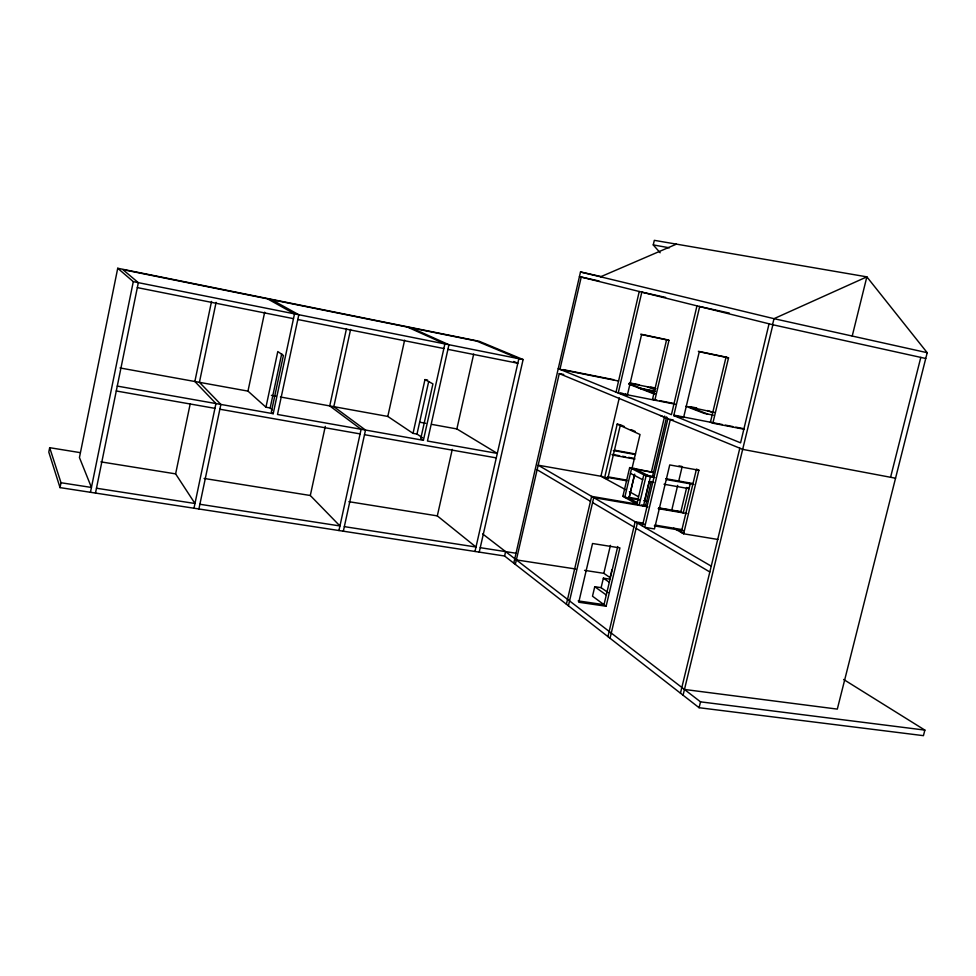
<?xml version="1.0" encoding="UTF-8"?>
<svg xmlns="http://www.w3.org/2000/svg" width="976" height="976" viewBox="0 0 976 976"><rect width="100%" height="100%" fill="white"/><g stroke="black" fill="none" stroke-linecap="round" stroke-linejoin="round"><path stroke-width="1.46" d="M79.788 452.559L49.678 447.691L48.8 452.108L60.024 487.61L504.592 556.015L699.084 707.71L923.43 735.66L924.87 730.109L843.642 679.479M60.024 487.61L61.012 482.742L49.678 447.691M479.228 552.111L523.112 359.546L479.253 341.295L117.73 268.266L79.446 457.561L91.439 487.451L61.012 482.742M90.451 492.294L133.285 281.649L117.73 268.266M95.489 493.075L138.336 282.662L122.866 269.62L476.617 341.051L518.854 358.704L474.983 551.464M96.478 488.232L194.968 503.494L175.619 473.872L190.21 403.808M211.524 301.45L194.858 381.494L215.94 403.564L193.98 508.228M216.099 302.365L199.421 382.324L220.869 404.442L198.897 508.984M272.341 409.896L270.169 407.968L265.948 407.212L247.977 391.12L264.679 312.174M265.948 407.212L277.794 351.543L283.394 355.447L271.328 412.031L273.195 413.702L294.508 313.869L267.509 298.827M270.169 407.968L281.71 353.812M199.885 504.263L339.941 525.954L310.307 495.503L325.289 426.378M346.492 328.607L329.729 405.918L361.108 429.281L338.94 530.529M350.591 329.424L333.829 406.663L365.512 430.062L343.332 531.2M422.571 437.773L416.996 434.064L413.019 433.356L387.801 416.435L404.613 340.173M413.019 433.356L424.975 379.579L427.622 380.079M416.996 434.064L428.635 381.787M271.511 299.632L298.827 314.736L277.501 414.471L423.401 440.31L444.885 343.918L407.504 327.094M344.333 526.637L475.983 547.024L437.309 515.889L452.266 449.363M411.286 327.863L448.948 344.735L427.451 441.03L497.296 453.401L456.866 428.94L473.689 354.068M504.592 556.015L505.605 551.611M696.962 305.866L671.439 414.678L558.248 368.647L580.5 271.975L601.265 276.598M513.766 563.176L558.248 368.647M515.328 564.384L559.26 373.601L563.738 374.491M566.397 604.217L591.627 496.381L636.877 504.116L643.818 474.787L654.054 476.617M616.015 392.108L639.243 291.495M568.41 605.791L593.725 497.614L647.893 506.861M641.83 292.129L618.223 393.011L675.551 404.271M660.154 252.772L653.249 244.927L654.323 240.34L866.859 276.855L927.2 352.702L837.31 709.113L684.457 689.459M619.284 397.879L600.923 476.251L625.531 489.647M619.345 424.548L617.186 424.133L604.51 478.203L607.743 478.777L620.419 424.743L624.469 426.585M608.109 592.639L601.118 587.662L594.75 586.71L592.505 596.202L606.12 606.23L619.919 547.89L592.53 543.51L578.756 602.241L606.12 606.23M609.963 577.548L603.827 573.327L610.427 545.364M601.118 587.662L603.363 578.17L609.719 579.134L611.964 569.642M629.666 467.589L646.075 475.934L639.109 505.361L622.883 496.333L629.666 467.589L653.456 472.469L631.557 468.553L624.762 497.382L639.317 499.883M632.045 468.321L640.024 434.503L617.186 424.133M637.572 502.835L629.008 498.114L634.339 475.532M617.747 546.511L604.01 604.669L578.146 600.899M629.044 498.114L634.717 474.129M666.62 339.648L668.975 340.368L654.835 400.197L652.529 399.282L666.62 339.648L640.732 334.17M607.926 636.608L635.144 521.77L643.452 523.148M660.325 415.508L742.675 449.375L895.541 478.216M610.037 638.255L637.352 523.063L644.306 524.222M649.052 481.888L644.733 500.102L646.649 501.139L643.709 500.639M651.517 471.506L664.668 416.069M645.514 505.91L651.321 481.473M652.322 477.264L666.645 416.886M642.403 526.003L667.901 418.643L559.26 373.601M769.051 323.825L740.589 442.836L673.757 415.617L699.694 306.537M673.757 415.617L683.603 417.521L699.292 351.738L728.535 357.875L712.846 423.194L744.212 429.269M677.686 485.365L671.708 510.387L674.599 510.887M678.747 480.961L681.907 467.711M687.848 482.632L690.227 483.803L683.249 512.9L680.894 511.644L686.689 487.475L689.056 488.659L664.009 484.23M717.897 539.46L683.627 533.787L698.889 470.225L696.474 469.09L681.26 532.457L684.237 532.945M698.34 351.299L726.046 357.118L710.418 422.23L712.846 423.194M680.455 693.18L739.82 448.191M683.066 695.217L772.882 324.764L579.427 276.598M699.084 707.71L700.512 701.842L482.656 533.933M852.219 336.049L866.859 276.855L774.005 318.676L580.5 271.975M890.576 477.288L920.807 357.387M600.545 276.818L676.417 244.134M700.512 701.842L924.87 730.109M516.353 559.907L575.657 568.996M584.563 570.362L603.827 573.327M480.241 547.682L516.097 553.246M100.894 461.868L175.619 473.872M204.106 478.447L310.307 495.503M348.883 501.688L437.309 515.889M654.933 525.064L682.505 529.663M654.31 525.881L683.371 530.724M622.883 496.333L625.738 496.833M628.629 497.321L638.877 499.09M642.72 505.117L647.186 505.885M659.093 507.923L680.894 511.644M658.617 508.154L668.792 509.887M676.039 511.131L680.54 511.9M658.202 508.618L686.823 513.51M117.279 386.093L273.195 413.702M649.272 481.619L653.7 482.4M608.048 476.849L626.531 480.107M116.278 390.986L214.94 408.346M219.868 409.225L360.095 433.905M364.499 434.686L496.272 457.89M603.07 476.63L538.166 465.198L711.236 566.153M606.999 477.325L626.946 480.839M653.249 244.927L669.414 247.806M665.803 478.704L692.618 483.486M646.075 475.934L654.859 477.508M666.645 479.606L693.802 484.438M679.015 465.918L681.931 466.455M612.074 454.377L619.565 455.743M622.554 456.28L625.555 456.829M628.544 457.366L634.534 458.464M698.889 470.225L669.731 464.93L654.469 528.943L644.66 527.321L670.317 419.399L673.281 419.973M612.391 455.011L634.888 459.098M120.024 367.952L247.977 391.12M271.413 395.365L275.903 396.171M280.38 396.988L387.801 416.435M419.778 422.218L425.707 423.291M431.648 424.365L456.866 428.94M614.624 450.192L635.583 454.023M613.355 450.534L635.254 454.523M674.245 415.215L722.35 424.536M725.339 425.121L732.793 426.561M735.77 427.134L743.236 428.586M713.371 415.178L704.111 413.36L685.896 406.297L714.578 412.433M620.614 393.011L622.908 393.462M652.529 399.282L656.958 400.16M659.91 400.733L673.196 403.344M691.191 406.882L696.73 407.968M133.285 281.649L523.112 359.546M562.993 369.599L613.721 379.701M630.264 383.007L638.999 384.739M650.65 387.069L653.554 387.643M618.577 381.03L559.943 369.343L581.232 277.05L599.069 281.003M629.313 383.165L655.86 388.46M137.335 287.615L293.483 318.652M297.802 319.506L443.86 348.53M447.923 349.347L517.817 363.231L513.742 361.498M638.524 387.923L654.676 391.132M640.463 388.668L655.238 391.608M668.975 340.368L641.574 334.573L627.434 394.816L625.201 393.914M925.748 358.485L772.541 324.691L774.005 318.676L927.2 352.702M641.537 292.068L665.608 297.399M699.377 306.476L729.316 313.089M726.046 357.118L728.535 357.875M647.234 386.74L655.189 389.778M707.478 410.542L712.809 412.58M629.154 383.666L655.091 393.706M689.422 406.992L707.698 414.068M628.678 384.105L654.518 394.121M681.248 416.581L683.603 417.521M631.216 429.635L635.266 431.465M633.949 468.358L650.443 476.715L643.465 506.105L641.232 504.86M630.423 473.36L642.659 479.692M424.975 379.579L432.929 383.897L420.766 438.541L423.401 440.31M605.352 477.471L607.743 478.777M629.398 491.758L638.341 496.625M673.672 528.187L683.627 533.787M537.117 469.737L590.468 501.31M592.566 502.555L633.9 527.028M636.108 528.333L709.82 571.973M603.363 578.17L609.207 582.233M594.75 586.71L606.291 595.006"/></g></svg>
